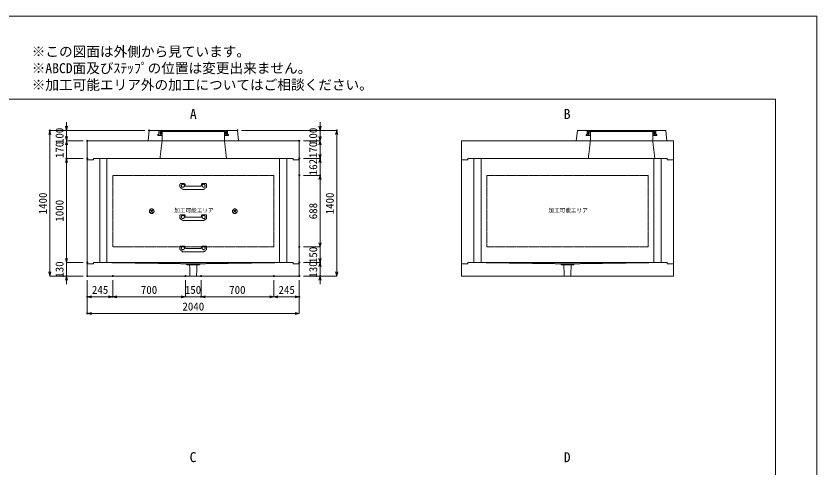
# Model space of a CAD drawing. Units: millimetres, scale not verified. Extents: x -5940 to 5940, y -4200 to 4200.
# Drawn here: x -1765 to 5940, y -146 to 4200 of the extents above; entities that cross this region are included whole.
import ezdxf
from ezdxf.enums import TextEntityAlignment as Align

# ---------------------------------------------------------------- set-up
doc = ezdxf.new("R2010")
doc.units = ezdxf.units.MM
doc.header["$LTSCALE"] = 20
doc.header["$PDMODE"] = 32
doc.header["$PDSIZE"] = 10
doc.linetypes.add('LONG_DASHED1', pattern=[7, 6, -1])
doc.linetypes.add('LONG_DOUBLE_CHAIN', pattern=[21.8, 18, -1, 0.6, -0.6, 0.6, -1])
for name, color, linetype, lineweight in [('0-0_D-TTL', 7, 'Continuous', 9), ('0-1_Defpoints', 7, 'Continuous', 9), ('0-3_D-TTL-TXT', 7, 'Continuous', 9), ('0-4_D-STR-TXT', 7, 'Continuous', 9), ('0-5_D-STR-DIM', 3, 'Continuous', 9), ('0-6_0', 7, 'Continuous', 9), ('0-7_D-STR', 7, 'Continuous', 9), ('0-9_D-STR-STR4', 134, 'LONG_DASHED1', 9), ('0-A_D-STR-STR3', 2, 'LONG_DASHED1', 9), ('0-B_D-STR-STR5', 1, 'LONG_DOUBLE_CHAIN', 9)]:
    doc.layers.add(name, color=color, linetype=linetype, lineweight=lineweight)
doc.styles.add('ＭＳ ゴシック', font='')
doc.styles.get('ＭＳ ゴシック').set_extended_font_data('MS Gothic')

# ---------------------------------------------------------------- blocks, each defined once
blk = doc.blocks.new('A$C4DE05FD1')
at = {"layer": '0-0_D-TTL', "color": 134}
for p, q in [((4000, 76000), (114800, 76000)), ((114800, 76000), (114800, 4000))]:
    blk.add_line(p, q, dxfattribs=at)
at = {"layer": '0-1_Defpoints', "color": 134}
for p, q in [((0, 84000), (118800, 84000)), ((118800, 84000), (118800, 0))]:
    blk.add_line(p, q, dxfattribs=at)
at = {"layer": '0-3_D-TTL-TXT', "style": 'ＭＳ ゴシック'}
for s, p in [('※この図面は外側から見ています。', (43260.9, 79815.7)), ('※ABCD面及びｽﾃｯﾌﾟの位置は変更出来ません。', (43260.9, 78215.7)), ('※加工可能エリア外の加工についてはご相談ください。', (43260.9, 76615.7))]:
    blk.add_text(s, height=962.2, dxfattribs=at).set_placement(p, align=Align.BOTTOM_LEFT)
blk = doc.blocks.new('_Open30')
at = {"layer": '0-6_0'}
blk.add_line((0, 0), (-20, 0), dxfattribs=at)
blk.add_lwpolyline([(-20, 5.36), (0, 0), (-20, -5.36)], dxfattribs=at)
blk = doc.blocks.new('A$C31CA379A')
at = {"layer": '0-4_D-STR-TXT', "style": 'ＭＳ ゴシック'}
for s, p in [('A', (-325.9, -2190.5)), ('B', (35638.6, -2190.5)), ('C', (-351.4, -35190.5)), ('D', (35638.6, -35190.5))]:
    blk.add_text(s, height=962.2, dxfattribs=at).set_placement(p, align=Align.BOTTOM_LEFT)
blk = doc.blocks.new('A$C53D37B31')
at = {"layer": '0-7_D-STR'}
for p, q in [((-20400, 3400), (20400, 3400)), ((-20400, 3400), (-20400, -240)), ((20400, 3400), (20400, -240)), ((-19200, 0), (19200, 0))]:
    blk.add_line(p, q, dxfattribs=at)
at = {"layer": '0-7_D-STR', "linetype": 'LONG_DASHED1'}
for p, q in [((-6000, 3400), (-6400, 0)), ((6000, 3400), (6400, 0))]:
    blk.add_line(p, q, dxfattribs=at)
at = {"layer": '0-7_D-STR'}
for points in [[(-20400, -240), (-19200, -240), (-19200, 0)], [(20400, -240), (19200, -240), (19200, 0)]]:
    blk.add_lwpolyline(points, dxfattribs=at)
blk = doc.blocks.new('A$C4A7D535E')
at = {"layer": '0-7_D-STR'}
blk.add_blockref('A$C53D37B31', (0, 0), dxfattribs=at)
blk = doc.blocks.new('A$C0BCF2A13')
at = {"layer": '0-7_D-STR'}
for p, q in [((-20400, 3400), (20400, 3400)), ((-20400, 3400), (-20400, -240)), ((20400, 3400), (20400, -240)), ((-19200, 0), (19200, 0))]:
    blk.add_line(p, q, dxfattribs=at)
at = {"layer": '0-7_D-STR', "linetype": 'LONG_DASHED1'}
for p, q in [((4400, 3400), (4000, 0)), ((16400, 3400), (16800, 0))]:
    blk.add_line(p, q, dxfattribs=at)
at = {"layer": '0-7_D-STR'}
for points in [[(-20400, -240), (-19200, -240), (-19200, 0)], [(20400, -240), (19200, -240), (19200, 0)]]:
    blk.add_lwpolyline(points, dxfattribs=at)
blk = doc.blocks.new('A$C3C490EB0')
at = {"layer": '0-7_D-STR'}
for p, q in [((0, -2000), (0, -4360)), ((39600, -1760), (1200, -1760)), ((40800, -2000), (40800, -4360)), ((0, -4360), (40800, -4360))]:
    blk.add_line(p, q, dxfattribs=at)
at = {"layer": '0-7_D-STR', "linetype": 'LONG_DASHED1'}
for p, q in [((19000, -2000), (2400, -1760)), ((19200, -2180), (19000, -2000)), ((21800, -2000), (19000, -2000)), ((21600, -2180), (19200, -2180)), ((19764.6, -4360), (19695, -2180)), ((21035.4, -4360), (21105, -2180)), ((21600, -2180), (21800, -2000)), ((21800, -2000), (38400, -1760))]:
    blk.add_line(p, q, dxfattribs=at)
at = {"layer": '0-7_D-STR'}
for points in [[(0, -2000), (1200, -2000), (1200, -1760)], [(40800, -2000), (39600, -2000), (39600, -1760)]]:
    blk.add_lwpolyline(points, dxfattribs=at)
blk = doc.blocks.new('A$C3B9737A5')
at = {"layer": '0-5_D-STR-DIM'}
blk.add_blockref('A$C3C490EB0', (-20400, 1760), dxfattribs=at)
blk = doc.blocks.new('A$C019679C0')
at = {"layer": '0-7_D-STR'}
for p, q in [((-8700, 0), (-8500, 2000)), ((8500, 2000), (-8500, 2000)), ((8700, 0), (8500, 2000)), ((-8700, 0), (8700, 0))]:
    blk.add_line(p, q, dxfattribs=at)
at = {"layer": '0-7_D-STR', "linetype": 'LONG_DASHED1'}
for p, q in [((-6000, 0), (-6000, 1800)), ((6000, 1800), (6000, 0))]:
    blk.add_line(p, q, dxfattribs=at)
at = {"layer": '0-9_D-STR-STR4'}
for points in [[(-6600, 2000), (-6600, 1200), (-6800, 1200), (-6800, 1000), (-6000, 1000)], [(-6000, 1800), (-6200, 1800), (-6200, 1200), (-6400, 1200), (-6400, 2000)], [(-6000, 1800), (6000, 1800), (6200, 1800)], [(6600, 2000), (6600, 1200), (6800, 1200), (6800, 1000), (6000, 1000)], [(6200, 1800), (6200, 1200), (6400, 1200), (6400, 2000)]]:
    blk.add_lwpolyline(points, dxfattribs=at)
blk = doc.blocks.new('A$C585D51DD')
at = {"layer": '0-7_D-STR'}
blk.add_blockref('A$C019679C0', (0, 0), dxfattribs=at)
blk = doc.blocks.new('A$C4E0B7A12')
at = {"layer": '0-7_D-STR'}
for p, q in [((-19200, 0), (19200, 0)), ((-20400, -240), (-20400, -20240)), ((20400, -240), (20400, -20240)), ((-19200, -20000), (19200, -20000))]:
    blk.add_line(p, q, dxfattribs=at)
at = {"layer": '0-7_D-STR', "linetype": 'LONG_DASHED1'}
for p, q in [((-18000, -20000), (-18000, 0)), ((-16600, -20000), (-16600, 0)), ((16600, -20000), (16600, 0)), ((18000, -20000), (18000, 0))]:
    blk.add_line(p, q, dxfattribs=at)
at = {"layer": '0-7_D-STR'}
for points in [[(-20400, -240), (-19200, -240), (-19200, 0)], [(20400, -240), (19200, -240), (19200, 0)], [(-20400, -20240), (-19200, -20240), (-19200, -20000)], [(20400, -20240), (19200, -20240), (19200, -20000)]]:
    blk.add_lwpolyline(points, dxfattribs=at)
at = {"layer": '0-B_D-STR-STR5'}
for p, q in [((15500, -3240), (15500, -17000)), ((15500, -17000), (-15500, -17000))]:
    blk.add_line(p, q, dxfattribs=at)
blk.add_lwpolyline([(15500, -3240), (-15500, -3240), (-15500, -17000)], dxfattribs=at)
blk = doc.blocks.new('A$C27844A11')
at = {"layer": '0-A_D-STR-STR3'}
for p, q in [((-2560, 1000), (-2560, 453.5)), ((-2515.5, 370.3), (-2060.4, 33.6)), ((-2460, 1100), (-1758.4, 1100)), ((1949.4, 0), (-1949.4, 0)), ((-1559.2, 917.4), (-1542, 721.3)), ((1442.4, 630), (-1442.4, 630)), ((1559.2, 917.4), (1542, 721.3)), ((2460, 1100), (1758.4, 1100)), ((2515.5, 370.3), (2060.4, 33.6)), ((2560, 1000), (2560, 453.5))]:
    blk.add_line(p, q, dxfattribs=at)
for centre in [(-2000, 700), (2000, 700)]:
    blk.add_circle(centre, 300, dxfattribs=at)
for centre, radius, start, end in [((-2460, 1000), 100, 90, 180), ((-2460, 453.5), 100, 180, 236.30993), ((-1949.4, 200), 200, 236.30993, 270), ((-1758.4, 900), 200, 5, 90), ((-1442.4, 730), 100, 185, 270), ((1442.4, 730), 100, 270, 355), ((1758.4, 900), 200, 90, 175), ((1949.4, 200), 200, 270, 303.69007), ((2460, 1000), 100, 0, 90), ((2460, 453.5), 100, 303.69007, 0)]:
    blk.add_arc(centre, radius, start, end, dxfattribs=at)
blk = doc.blocks.new('A$C1C640AAB')
at = {"layer": '0-B_D-STR-STR5'}
for p, q in [((-318.2, -318.2), (318.2, 318.2)), ((-318.2, 318.2), (318.2, -318.2))]:
    blk.add_line(p, q, dxfattribs=at)
blk.add_circle((0, 0), 450, dxfattribs=at)
blk = doc.blocks.new('A$C3d7bae4c')
at = {"layer": '0-7_D-STR'}
blk.add_blockref('A$C4E0B7A12', (0, 0), dxfattribs=at)
at = {"layer": '0-B_D-STR-STR5'}
for p in [(-8000, -10140), (8000, -10140)]:
    blk.add_blockref('A$C1C640AAB', p, dxfattribs=at)

msp = doc.modelspace()

# ---------------------------------------------------------------- linework, layer by layer
at = {"layer": '0-1_Defpoints'}
for p in [(-1440, 3100), (-1280, 3100), (-485, 3100), (365, 3100), (1160, 3100), (1320, 3100), (-1080, 3000), (960, 3000), (-1280, 2830), (-1080, 2830), (960, 2830), (1160, 2830), (960, 2668), (1160, 2668), (960, 1980), (-1080, 1830), (960, 1830), (1160, 1830), (-1280, 1700), (-1080, 1700), (-1080, 1700), (-1080, 1700), (-835, 1700), (-135, 1700), (15, 1700), (715, 1700), (960, 1700), (960, 1700), (960, 1700), (960, 1700), (1160, 1700), (-1080, 1500), (-835, 1500), (15, 1500), (960, 1500), (-1080, 1340)]:
    msp.add_point(p, dxfattribs=at)
at = {"layer": '0-5_D-STR-DIM'}
for p, q in [((-1280, 3140), (-1280, 3180)), ((1160, 3140), (1160, 3180)), ((-525, 3100), (-1440, 3100)), ((-525, 3100), (-1280, 3100)), ((-1280, 3000), (-1280, 3100)), ((405, 3100), (1160, 3100)), ((405, 3100), (1320, 3100)), ((1160, 3000), (1160, 3100)), ((-1440, 1740), (-1440, 3060)), ((-1280, 3040), (-1280, 3080)), ((1160, 3040), (1160, 3080)), ((1320, 1740), (1320, 3060)), ((-1120, 3000), (-1280, 3000)), ((-1280, 3000), (-1280, 2830)), ((-1120, 3000), (-1280, 3000)), ((-1280, 2960), (-1280, 2920)), ((1000, 3000), (1160, 3000)), ((1000, 3000), (1160, 3000)), ((1160, 3000), (1160, 2830)), ((1160, 2960), (1160, 2920)), ((1160, 2870), (1160, 2910)), ((-1120, 2830), (-1280, 2830)), ((-1120, 2830), (-1280, 2830)), ((-1280, 2790), (-1280, 2750)), ((-1280, 1870), (-1280, 2790)), ((1000, 2830), (1160, 2830)), ((1000, 2830), (1160, 2830)), ((1160, 2668), (1160, 2830)), ((1160, 2790), (1160, 2750)), ((1000, 2668), (1160, 2668)), ((1000, 2668), (1160, 2668)), ((1160, 2628), (1160, 2588)), ((1160, 2020), (1160, 2628)), ((1160, 2020), (1160, 2060)), ((1000, 1980), (1160, 1980)), ((1000, 1980), (1160, 1980)), ((1160, 1980), (1160, 1830)), ((-1280, 1870), (-1280, 1910)), ((1160, 1870), (1160, 1910)), ((-1120, 1830), (-1280, 1830)), ((-1120, 1830), (-1280, 1830)), ((-1280, 1830), (-1280, 1700)), ((1000, 1830), (1160, 1830)), ((1000, 1830), (1160, 1830)), ((1160, 1830), (1160, 1700)), ((1160, 1790), (1160, 1750)), ((-1120, 1700), (-1440, 1700)), ((-1120, 1700), (-1280, 1700)), ((1000, 1700), (1160, 1700)), ((1000, 1700), (1320, 1700)), ((-1280, 1660), (-1280, 1620)), ((-1080, 1660), (-1080, 1340)), ((-1080, 1660), (-1080, 1500)), ((-835, 1660), (-835, 1500)), ((-835, 1660), (-835, 1500)), ((-135, 1660), (-135, 1500)), ((-135, 1660), (-135, 1500)), ((15, 1660), (15, 1500)), ((15, 1660), (15, 1500)), ((715, 1660), (715, 1500)), ((715, 1660), (715, 1500)), ((960, 1660), (960, 1340)), ((960, 1660), (960, 1500)), ((1160, 1660), (1160, 1620)), ((-875, 1500), (-1040, 1500)), ((-175, 1500), (-795, 1500)), ((-175, 1500), (-215, 1500)), ((-135, 1500), (15, 1500)), ((675, 1500), (55, 1500)), ((55, 1500), (95, 1500)), ((755, 1500), (920, 1500)), ((920, 1340), (-1040, 1340))]:
    msp.add_line(p, q, dxfattribs=at)

# ---------------------------------------------------------------- block references
at = {"layer": '0-0_D-TTL', "xscale": 0.1, "yscale": 0.1}
msp.add_blockref('A$C4DE05FD1', (-5940, -4200), dxfattribs=at)
at = {"layer": '0-4_D-STR-TXT'}
for name, p, xscale, yscale in [('A$C31CA379A', (-60, 3400), 0.1, 0.1), ('A$C585D51DD', (-60, 3000), 0.05, 0.05)]:
    msp.add_blockref(name, p, dxfattribs=dict(at, xscale=xscale, yscale=yscale))
at = {"layer": '0-5_D-STR-DIM', "xscale": 2, "yscale": 2}
for p, rotation in [((-1440, 3100), 90), ((-1280, 3100), 270), ((1160, 3100), 270), ((1320, 3100), 90), ((-1280, 3000), 270), ((1160, 3000), 270), ((-1280, 3000), 90), ((1160, 3000), 90), ((1160, 2830), 270), ((-1280, 2830), 90), ((-1280, 2830), 90), ((1160, 2830), 90), ((1160, 2668), 90), ((1160, 2668), 90), ((1160, 1980), 270), ((1160, 1980), 270), ((-1280, 1830), 270), ((-1280, 1830), 270), ((1160, 1830), 270), ((1160, 1830), 90), ((-1440, 1700), 270), ((-1280, 1700), 90), ((1160, 1700), 90), ((1320, 1700), 270), ((-1080, 1500), 180), ((-835, 1500), 180), ((15, 1500), 180), ((15, 1500), 180), ((715, 1500), 180), ((-1080, 1340), 180)]:
    msp.add_blockref('_Open30', p, dxfattribs=dict(at, rotation=rotation))
at = {"layer": '0-5_D-STR-DIM'}
for name, p, xscale, yscale in [('A$C3B9737A5', (-60, 1830), 0.05, 0.05), ('A$C3B9737A5', (3540, 1830), 0.05, 0.05), ('_Open30', (-835, 1500), 2, 2), ('_Open30', (-135, 1500), 2, 2), ('_Open30', (-135, 1500), 2, 2), ('_Open30', (715, 1500), 2, 2), ('_Open30', (960, 1500), 2, 2), ('_Open30', (960, 1340), 2, 2)]:
    msp.add_blockref(name, p, dxfattribs=dict(at, xscale=xscale, yscale=yscale))
at = {"layer": '0-7_D-STR', "xscale": 0.05, "yscale": 0.05}
for name, p in [('A$C019679C0', (4060, 3000)), ('A$C4A7D535E', (-60, 2830)), ('A$C0BCF2A13', (3540, 2830)), ('A$C3d7bae4c', (-60, 2830)), ('A$C4E0B7A12', (3540, 2830))]:
    msp.add_blockref(name, p, dxfattribs=at)
at = {"layer": '0-A_D-STR-STR3', "xscale": 0.05, "yscale": 0.05}
for p in [(-60, 2533), (-60, 2233), (-60, 1933)]:
    msp.add_blockref('A$C27844A11', p, dxfattribs=at)

# ---------------------------------------------------------------- texts
at = {"layer": '0-5_D-STR-DIM', "style": 'ＭＳ ゴシック'}
for s, p in [('100', (-1285.2, 2968.96)), ('100', (1154.8, 2968.96)), ('170', (-1285.2, 2833.96)), ('170', (1154.8, 2833.96)), ('162', (1154.8, 2668.8)), ('1400', (-1445.2, 2292.96)), ('1400', (1314.8, 2292.96)), ('1000', (-1285.2, 2222.96)), ('688', (1154.8, 2245.8)), ('150', (1154.8, 1823.96)), ('130', (-1285.2, 1683.96)), ('130', (1154.8, 1683.96))]:
    msp.add_text(s, height=76.98, rotation=90, dxfattribs=at).set_placement(p, align=Align.BOTTOM_LEFT)
for s, p in [('245', (-1034.86, 1505.2)), ('700', (-564.2, 1505.2)), ('150', (-141.04, 1505.2)), ('700', (285.8, 1505.2)), ('245', (760.14, 1505.2)), ('2040', (-164.4, 1345.2))]:
    msp.add_text(s, height=76.98, dxfattribs=at).set_placement(p, align=Align.BOTTOM_LEFT)
at = {"layer": '0-B_D-STR-STR5', "style": 'ＭＳ ゴシック'}
for p in [(-241.7, 2299.98), (3358.3, 2299.98)]:
    msp.add_text('加工可能エリア', height=38.42, dxfattribs=at).set_placement(p, align=Align.BOTTOM_LEFT)

doc.saveas('drawing.dxf')
